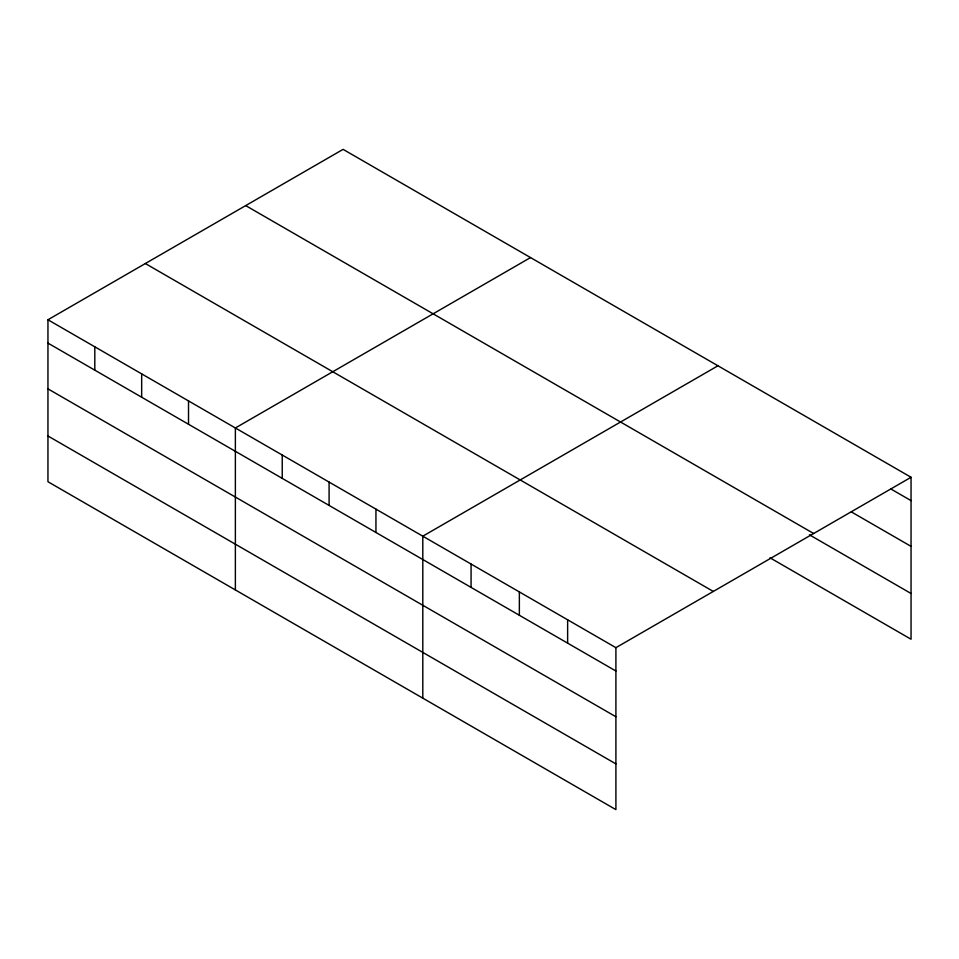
<?xml version="1.0" encoding="UTF-8"?>
<svg xmlns="http://www.w3.org/2000/svg" width="959" height="959" viewBox="0 0 959 959"><rect width="100%" height="100%" fill="white"/><g stroke="black" fill="none" stroke-linecap="round" stroke-linejoin="round"><path stroke-width="1.44" d="M615.906 716.757L615.906 647.673L47.95 319.767L47.95 481.73L615.906 809.636L615.906 716.757L47.95 388.851M770.029 557.814L911.05 639.233L911.05 477.27L343.094 149.364L47.95 319.767M530.519 257.575L235.375 427.978L235.375 589.941M717.943 365.787L422.799 536.189L422.799 698.152M615.906 647.673L911.05 477.27M890.719 488.886L911.05 500.622M851.34 511.89L911.05 546.366M245.696 205.598L813.652 533.504M809.42 534.81L911.05 593.489M145.348 263.533L713.304 591.439M47.95 343.106L615.906 671.012M47.95 435.985L615.906 763.891M567.632 619.802L567.632 643.141M519.358 591.931L519.358 615.27M471.073 564.06L471.073 587.399M375.94 509.133L375.94 532.473M329.093 482.077L329.093 505.429M282.234 455.022L282.234 478.373M188.515 400.922L188.515 424.262M141.668 373.866L141.668 397.218M94.809 346.822L94.809 370.162"/></g></svg>
